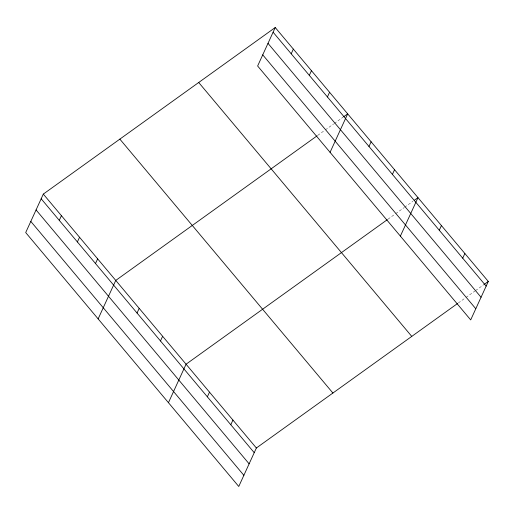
<?xml version="1.0" encoding="UTF-8"?>
<svg xmlns="http://www.w3.org/2000/svg" width="514" height="514" viewBox="0 0 514 514"><rect width="100%" height="100%" fill="white"/><g stroke="black" fill="none" stroke-linecap="round" stroke-linejoin="round"><path stroke-width="0.39" stroke-dasharray="2.57 1.93" d="M317.703 135.381L324.719 130.344M325.356 129.888L333.65 123.932M334.286 123.476L343.217 117.063M388.012 219.176L395.028 214.132M395.664 213.676L403.959 207.72M404.595 207.264L412.89 201.308M458.321 302.964L465.337 297.921M465.98 297.465L474.904 291.053M475.546 290.596L483.199 285.097"/><path stroke-width="0.77" d="M275.241 27.525L257.63 65.998L470.689 319.907L488.3 281.434L275.241 27.525L43.311 194.093L25.7 232.566L238.759 486.475L256.37 448.002L457.685 303.421M59.283 220.358L61.423 215.674M77.389 241.94L79.535 237.256M95.501 263.521L97.647 258.838M98.142 318.892L115.753 280.426L317.067 135.844M137.045 313.032L139.191 308.355M291.207 53.79L293.353 49.106M160.484 340.962L162.63 336.284M309.319 75.372L311.458 70.688M168.451 402.687L186.062 364.214L387.376 219.632M327.431 96.953L329.57 92.269M207.36 396.821L209.5 392.143M330.065 152.324L347.682 113.857L343.853 116.601M230.792 424.75L232.938 420.073M368.975 146.464L371.114 141.787M392.413 174.394L394.553 169.716M400.374 236.119L417.991 197.646L414.162 200.389M439.284 230.253L441.43 225.575M462.722 258.182L464.862 253.505M483.835 284.64L488.3 281.434M273.101 32.209L486.16 286.112M267.993 43.356L481.053 297.265M262.731 54.844L475.791 308.753M198.706 82.491L411.765 336.4M119.852 139.127L332.911 393.037M43.311 194.093L256.37 448.002M41.171 198.777L254.231 452.68M36.064 209.924L249.123 463.834M30.808 221.412L243.867 475.321"/></g></svg>
